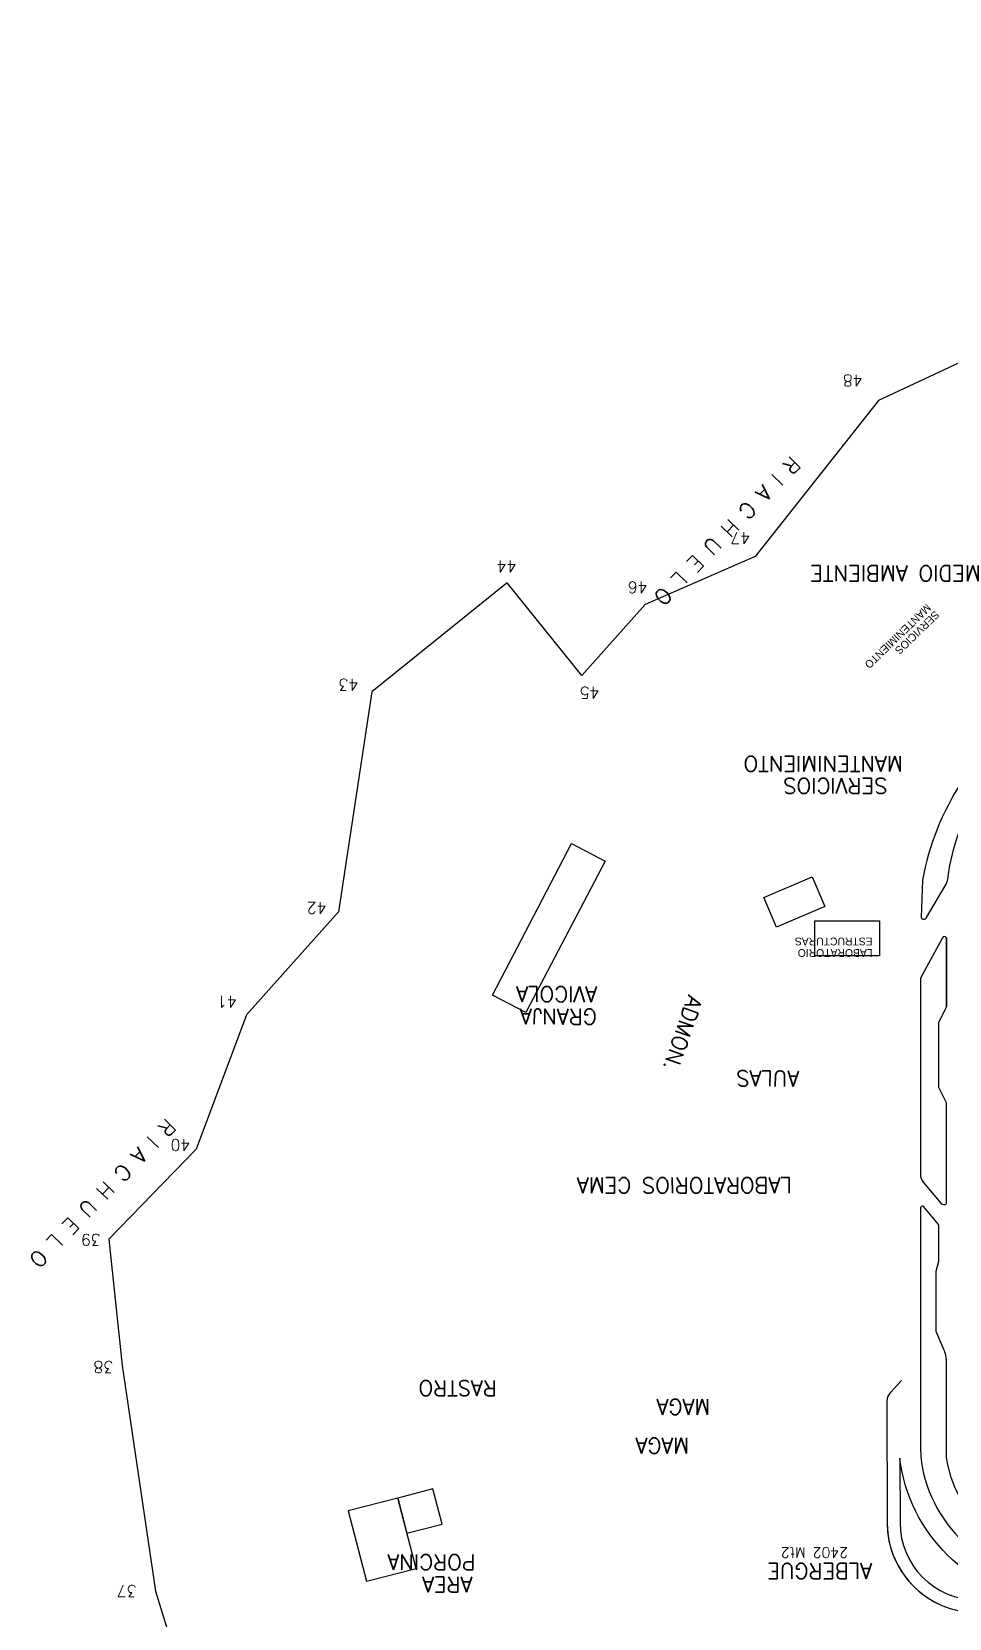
# Model space of a CAD drawing. Header units: millimetres. Extents: x 1062 to 2630, y 446 to 2121.
# Drawn here: x 1108 to 1463, y 1100 to 1714 of the extents above; entities that cross this region are included whole.
import ezdxf

# ---------------------------------------------------------------- set-up
doc = ezdxf.new("R2010")
doc.units = ezdxf.units.MM
for name, color, linetype in [('1 EDIFICIO_MOSHE', 5, 'Continuous'), ('2 AREA VERDE_MOSHE', 3, 'Continuous'), ('3 LIMITE GENERAL_MOSHE', 4, 'Continuous'), ('5 TEXTO_MOSHE', 1, 'Continuous'), ('7 ZONA DE PARQUEO MOSHE', 132, 'Continuous')]:
    doc.layers.add(name, color=color, linetype=linetype)
doc.styles.add('md', font='')
doc.styles.add('R', font='romans.shx')
doc.styles.get('md').set_extended_font_data('MicrogrammaDMedExt')

msp = doc.modelspace()

# ---------------------------------------------------------------- linework, layer by layer
at = {"layer": '1 EDIFICIO_MOSHE'}
for points in [[(1286.13, 1340.96), (1316.79, 1399.65), (1329.74, 1392.89), (1299.08, 1334.19)], [(1414.91, 1375.29), (1396.19, 1367.3), (1391.28, 1378.82), (1410, 1386.8)], [(1411.01, 1369.77), (1436.05, 1369.77), (1436.05, 1356.21), (1411.01, 1356.21)], [(1263.03, 1149.71), (1249.4, 1146.17), (1252.94, 1132.54), (1266.57, 1136.08)], [(1249.4, 1146.17), (1230.21, 1141.18), (1237.29, 1113.93), (1256.48, 1118.92)]]:
    msp.add_lwpolyline(points, close=True, dxfattribs=at)
at = {"layer": '2 AREA VERDE_MOSHE'}
for points in [[(1454.27, 1370.94), (1454.27, 1371.04), (1461.95, 1384, 0.068892), (1462.7, 1386.63, -0.213051), (1499.35, 1446.23), (1563.05, 1484.55), (1569.71, 1487.31, 0.006979), (1585.25, 1488.52, 0.261522), (1609.65, 1503.85, 0.120245), (1619.16, 1527.24), (1637.77, 1666.38, 0.103512), (1638.43, 1679.82), (1635.8, 1711.9, 0.539768), (1633.86, 1712.69), (1632.3, 1710.61), (1604.11, 1539.62, 0.0483), (1592.78, 1524.51, -0.051324), (1575.69, 1501.91, -0.067225), (1566.78, 1494.97), (1495.97, 1452.38, 0.197621), (1452.76, 1385.55), (1452.27, 1371.04, 0.608726)], [(1562.73, 1115.09), (1544.25, 1123.32, 0.093882), (1540.28, 1124.26), (1509.44, 1124.26, -0.379969), (1462.84, 1158.11, -0.087349), (1462.06, 1164.45), (1462.06, 1198.99, 0.093565), (1461.06, 1203.75), (1458.05, 1210.61), (1458.05, 1234.01), (1459.05, 1237.96), (1459.05, 1251.98), (1453.24, 1259, 0.680479), (1452.05, 1258.65), (1452.05, 1242.07), (1452.05, 1164.45, 0.043815), (1453.13, 1155.68, 0.363888), (1510.12, 1114.27), (1562.45, 1114.27, 0.73425)], [(1444, 1161.54), (1444.07, 1136.6, 0.411448), (1473.86, 1106.68), (1500.44, 1106.5, -0.352736)]]:
    msp.add_lwpolyline(points, format="xyb", close=True, dxfattribs=at)
msp.add_lwpolyline([(1462.06, 1363.12), (1462.06, 1336.39), (1462.06, 1363.12, 0.703769), (1460.47, 1363.15), (1452.05, 1347.57), (1452.05, 1271.57, 0.212395), (1453.1, 1268.57), (1459.93, 1260.34, 0.343899), (1462.06, 1260.09), (1462.06, 1261.09), (1462.06, 1299.23), (1459.16, 1305.15), (1459.16, 1330.35), (1462.06, 1336.39)], format="xyb", dxfattribs=at)
at = {"layer": '3 LIMITE GENERAL_MOSHE'}
msp.add_lwpolyline([(1554.86, 1734.12), (1554.86, 1688.7), (1515.73, 1661.8), (1492.33, 1615.33), (1473.11, 1588.78), (1435.73, 1571.31), (1387.87, 1510.87), (1345.24, 1492.35), (1320.79, 1464.75), (1291.79, 1500.74), (1239.38, 1458.46), (1226.46, 1373.22), (1190.82, 1333.39), (1171.25, 1281.33), (1137.37, 1246.39), (1142.61, 1197.48), (1155.53, 1110.14), (1163.57, 1083.59)], dxfattribs=at)
at = {"layer": '7 ZONA DE PARQUEO MOSHE'}
for p, q in [((1440.24, 1186.9), (1444.62, 1191.74)), ((1438.94, 1183.54), (1439.07, 1136.59))]:
    msp.add_line(p, q, dxfattribs=at)
for centre, radius, start, end in [((1443.94, 1183.55), 5, 137.8432, 180.14903), ((1474.07, 1136.68), 35, 180.14903, 269.60742), ((1474.07, 1136.68), 35, 180.14903, 245.32148)]:
    msp.add_arc(centre, radius, start, end, dxfattribs=at)

# ---------------------------------------------------------------- texts
at = {"layer": '5 TEXTO_MOSHE'}
for s, height, rotation, style, p in [('48', 4.5, 180, 'R', (1429.63, 1581.3)), ('R I A C H U E L O', 6, 225.56466, 'R', (1401.78, 1550.21)), ('47', 4.5, 180, 'R', (1386.05, 1520.3)), ('44', 4.5, 180, 'R', (1295.51, 1509.29)), ('MEDIO AMBIENTE', 6, 180, 'R', (1475.38, 1507.34)), ('46', 4.5, 180, 'R', (1346.25, 1501.16)), ('MANTENIMIENTO', 3.0034, 224.07545, 'md', (1454.3, 1492.78)), ('SERVICIOS', 3.003, 224.07545, 'md', (1457.52, 1490.08)), ('43', 4.5, 180, 'R', (1234.19, 1463.43)), ('45', 4.5, 180, 'R', (1327.63, 1460.33)), ('MANTENIMIENTO', 6, 180, 'R', (1445.15, 1433.59)), ('SERVICIOS', 6, 180, 'R', (1439.17, 1425.02)), ('42', 4.5, 180, 'R', (1221.82, 1376.98)), ('ESTRUCTURAS', 3.0034, 180, 'md', (1433.44, 1363.25)), ('LABORATORIO', 3.0034, 180, 'md', (1433.44, 1358.79)), ('41', 4.5, 180, 'R', (1187.11, 1340.67)), ('AVICOLA', 6, 179.81436, 'R', (1326.72, 1344.26)), ('ADMON.', 6, 250.9344, 'R', (1362, 1341.35)), ('GRANJA', 6, 179.81436, 'R', (1326.51, 1335.61)), ('AULAS', 6, 179.499, 'R', (1405.02, 1311.55)), ('R I A C H U E L O', 6, 225.56466, 'R', (1159.69, 1293.64)), ('40', 4.5, 180, 'R', (1169.03, 1285.16)), ('LABORATORIOS CEMA', 6, 180.03122, 'R', (1402.1, 1270.31)), ('39', 4.5, 180, 'R', (1134.29, 1248.42)), ('38', 4.5, 180, 'R', (1139.15, 1199.12)), ('RASTRO', 6, 180, 'R', (1287.8, 1191.74)), ('MAGA', 6, 180, 'R', (1370.52, 1184.45)), ('MAGA', 6, 180, 'R', (1362.36, 1169.43)), ('2402 Mt2', 4, 180, 'R', (1423.94, 1127.05)), ('PORCINA', 6, 180, 'R', (1279.57, 1124.29)), ('ALBERGUE', 6, 180, 'R', (1433.27, 1120.87)), ('AREA', 6, 180, 'R', (1278.36, 1115.67)), ('37', 4.5, 180, 'R', (1148.21, 1112.39))]:
    msp.add_text(s, height=height, rotation=rotation, dxfattribs=dict(at, style=style)).set_placement(p)

doc.saveas('drawing.dxf')
